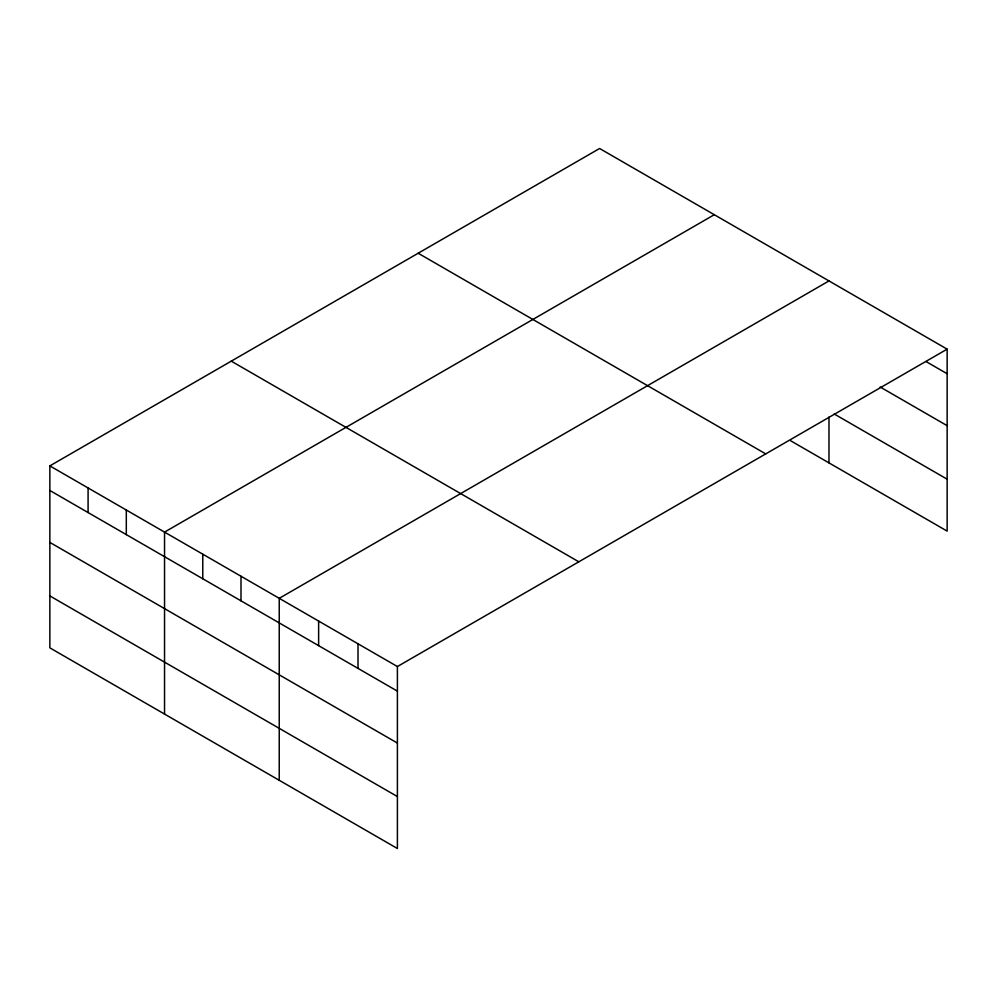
<?xml version="1.0" encoding="UTF-8"?>
<svg xmlns="http://www.w3.org/2000/svg" width="997" height="997" viewBox="0 0 997 997"><rect width="100%" height="100%" fill="white"/><g stroke="black" fill="none" stroke-linecap="round" stroke-linejoin="round"><path stroke-width="1.5" d="M947.15 349.149L599.596 148.491L49.85 465.886L49.85 647.851L397.404 848.509L397.404 666.544L947.15 349.149L947.15 531.114L790.746 440.811M714.288 214.716L164.542 532.111L164.542 714.064M828.981 280.93L279.235 598.325L279.235 780.277M926.138 361.612L947.15 373.738M880.189 387.01L947.15 425.669M834.24 413.992L947.15 479.183M418.179 253.238L765.733 453.897M231.267 361.151L578.821 561.81M49.85 465.886L397.404 666.544M49.85 490.474L397.404 691.133M49.85 542.405L397.404 743.064M49.85 595.919L397.404 796.566M828.981 417.058L828.981 462.882M358.01 643.8L358.01 668.389M318.629 621.069L318.629 645.645M241 576.254L241 600.83M202.777 554.182L202.777 578.759M126.307 510.028L126.307 534.616M88.085 487.957L88.085 512.545"/></g></svg>
